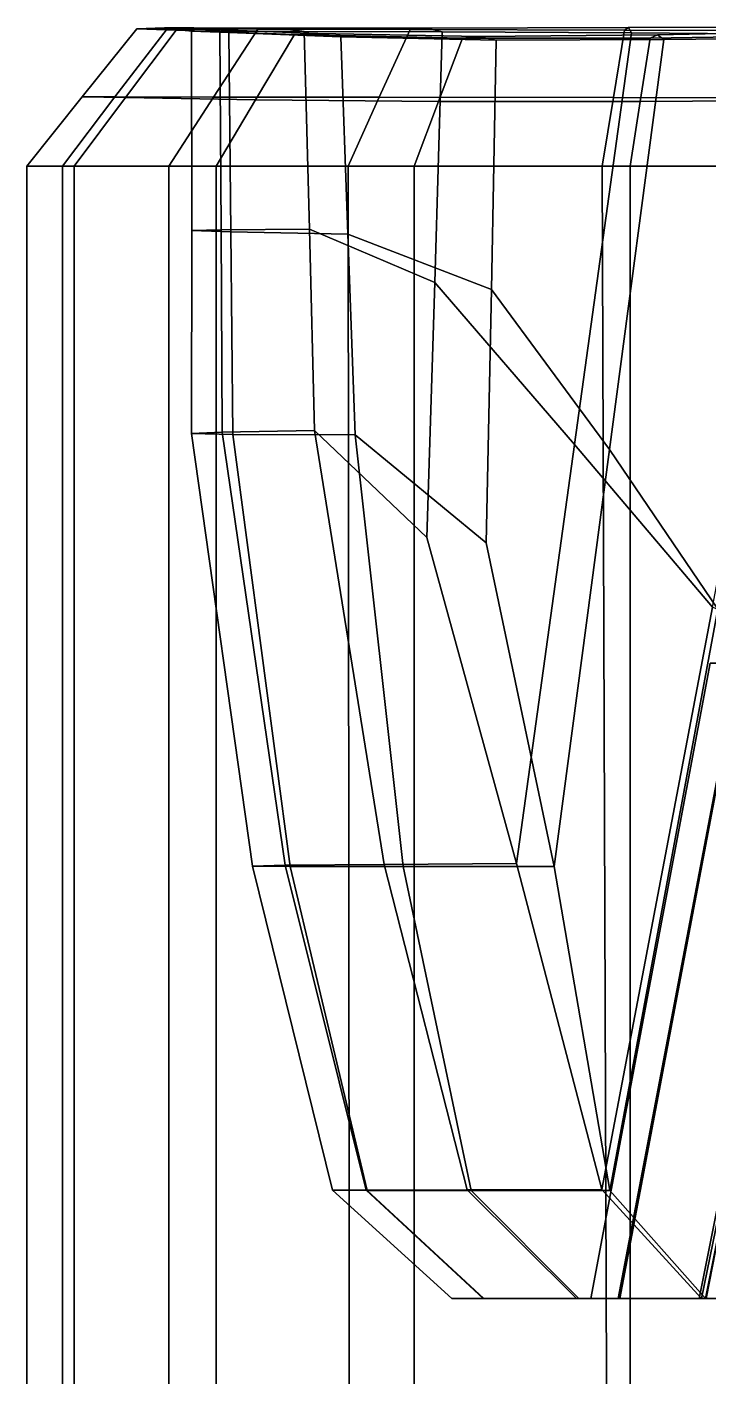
# Model space of a CAD drawing. Extents: x -0.97 to 0.97, y -3.2 to 2.94.
# Drawn here: x -0.864 to -0.556, y -1.914 to -1.304 of the extents above; entities that cross this region are included whole.
import ezdxf

# ---------------------------------------------------------------- set-up
doc = ezdxf.new("R2010")
doc.units = 0

msp = doc.modelspace()

# ---------------------------------------------------------------- linework, layer by layer
for points in [[(-0.83925, -1.33543, 0.55046), (-0.81965, -1.33575, 0.71457), (-0.7967, -1.3053, 0.70905), (-0.81454, -1.30466, 0.55046)], [(-0.83925, -1.33543, 0.55046), (-0.81454, -1.30466, 0.55046), (-0.80084, -1.30469, 0.36663), (-0.82439, -1.33545, 0.36091)], [(-0.77981, -1.3355, 0.12219), (-0.82439, -1.33545, 0.36091), (-0.80084, -1.30469, 0.36663), (-0.75975, -1.3048, 0.13577)], [(-0.76085, -1.33672, 0.87695), (-0.74319, -1.30722, 0.86419), (-0.7967, -1.3053, 0.70905), (-0.81965, -1.33575, 0.71457)], [(-0.80196, -1.30414, 0.55046), (-0.78876, -1.30417, 0.36968), (-0.80084, -1.30469, 0.36663), (-0.81454, -1.30466, 0.55046)], [(-0.80196, -1.30414, 0.55046), (-0.81454, -1.30466, 0.55046), (-0.7967, -1.3053, 0.70905), (-0.78463, -1.30478, 0.706)], [(-0.80196, -1.30414, 0.55046), (-0.78463, -1.30478, 0.706), (-0.77293, -1.30631, 0.70304), (-0.78979, -1.30567, 0.55049)], [(-0.80196, -1.30414, 0.55046), (-0.78979, -1.30567, 0.55049), (-0.77706, -1.3057, 0.37269), (-0.78876, -1.30417, 0.36968)], [(-0.74918, -1.30428, 0.14323), (-0.75975, -1.3048, 0.13577), (-0.80084, -1.30469, 0.36663), (-0.78876, -1.30417, 0.36968)], [(-0.73265, -1.30672, 0.85674), (-0.78463, -1.30478, 0.706), (-0.7967, -1.3053, 0.70905), (-0.74319, -1.30722, 0.86419)], [(-0.74918, -1.30428, 0.14323), (-0.78876, -1.30417, 0.36968), (-0.77706, -1.3057, 0.37269), (-0.7389, -1.3058, 0.15053)], [(-0.73265, -1.30672, 0.85674), (-0.72236, -1.30823, 0.84947), (-0.77293, -1.30631, 0.70304), (-0.78463, -1.30478, 0.706)], [(-0.77981, -1.3355, 0.12219), (-0.75975, -1.3048, 0.13577), (-0.69095, -1.30499, -0.06442), (-0.7049, -1.3356, -0.08616)], [(-0.74918, -1.30428, 0.14323), (-0.68355, -1.3043, -0.0522), (-0.69095, -1.30499, -0.06442), (-0.75975, -1.3048, 0.13577)], [(-0.74918, -1.30428, 0.14323), (-0.7389, -1.3058, 0.15053), (-0.67645, -1.30604, -0.04026), (-0.68355, -1.3043, -0.0522)], [(-0.59907, -1.33573, -0.18461), (-0.7049, -1.3356, -0.08616), (-0.69095, -1.30499, -0.06442), (-0.5941, -1.30524, -0.15624)], [(-0.59222, -1.30404, -0.1399), (-0.5941, -1.30524, -0.15624), (-0.69095, -1.30499, -0.06442), (-0.68355, -1.3043, -0.0522)], [(-0.59222, -1.30404, -0.1399), (-0.68355, -1.3043, -0.0522), (-0.67645, -1.30604, -0.04026), (-0.59087, -1.30651, -0.12392)], [(-0.59907, -1.33573, -0.18461), (-0.5941, -1.30524, -0.15624), (-0.49469, -1.30535, -0.15181), (-0.48876, -1.33579, -0.18191)], [(-0.59222, -1.30404, -0.1399), (-0.49952, -1.30381, -0.13452), (-0.49469, -1.30535, -0.15181), (-0.5941, -1.30524, -0.15624)], [(-0.59222, -1.30404, -0.1399), (-0.59087, -1.30651, -0.12392), (-0.50508, -1.30716, -0.11756), (-0.49952, -1.30381, -0.13452)], [(-0.78965, -1.3959, 0.55232), (-0.77639, -1.3956, 0.37598), (-0.77706, -1.3057, 0.37269), (-0.78979, -1.30567, 0.55049)], [(-0.78965, -1.3959, 0.55232), (-0.78979, -1.30567, 0.55049), (-0.77293, -1.30631, 0.70304), (-0.77197, -1.39642, 0.70297)], [(-0.73646, -1.39524, 0.15442), (-0.7389, -1.3058, 0.15053), (-0.77706, -1.3057, 0.37269), (-0.77639, -1.3956, 0.37598)], [(-0.71906, -1.39746, 0.84743), (-0.77197, -1.39642, 0.70297), (-0.77293, -1.30631, 0.70304), (-0.72236, -1.30823, 0.84947)], [(-0.76085, -1.33672, 0.87695), (-0.67817, -1.33757, 1.01051), (-0.66732, -1.3089, 0.99157), (-0.74319, -1.30722, 0.86419)], [(-0.73265, -1.30672, 0.85674), (-0.74319, -1.30722, 0.86419), (-0.66732, -1.3089, 0.99157), (-0.65962, -1.30817, 0.97961)], [(-0.73646, -1.39524, 0.15442), (-0.67987, -1.41939, -0.03534), (-0.67645, -1.30604, -0.04026), (-0.7389, -1.3058, 0.15053)], [(-0.73265, -1.30672, 0.85674), (-0.65962, -1.30817, 0.97961), (-0.65215, -1.30984, 0.9679), (-0.72236, -1.30823, 0.84947)], [(-0.71906, -1.39746, 0.84743), (-0.72236, -1.30823, 0.84947), (-0.65215, -1.30984, 0.9679), (-0.65426, -1.42246, 0.96421)], [(-0.61666, -1.49266, -0.11632), (-0.59087, -1.30651, -0.12392), (-0.67645, -1.30604, -0.04026), (-0.67987, -1.41939, -0.03534)], [(-0.58695, -1.33753, 1.08816), (-0.58242, -1.30879, 1.06691), (-0.66732, -1.3089, 0.99157), (-0.67817, -1.33757, 1.01051)], [(-0.57914, -1.30735, 1.05153), (-0.65962, -1.30817, 0.97961), (-0.66732, -1.3089, 0.99157), (-0.58242, -1.30879, 1.06691)], [(-0.57914, -1.30735, 1.05153), (-0.57635, -1.30953, 1.03643), (-0.65215, -1.30984, 0.9679), (-0.65962, -1.30817, 0.97961)], [(-0.6009, -1.49491, 1.03181), (-0.65426, -1.42246, 0.96421), (-0.65215, -1.30984, 0.9679), (-0.57635, -1.30953, 1.03643)], [(-0.61666, -1.49266, -0.11632), (-0.55431, -1.56614, -0.10724), (-0.50508, -1.30716, -0.11756), (-0.59087, -1.30651, -0.12392)], [(-0.6009, -1.49491, 1.03181), (-0.57635, -1.30953, 1.03643), (-0.50375, -1.30872, 1.06164), (-0.55183, -1.5671, 1.05723)], [(-0.58695, -1.33753, 1.08816), (-0.49225, -1.3369, 1.11459), (-0.49694, -1.30756, 1.09471), (-0.58242, -1.30879, 1.06691)], [(-0.57914, -1.30735, 1.05153), (-0.58242, -1.30879, 1.06691), (-0.49694, -1.30756, 1.09471), (-0.49998, -1.3057, 1.07805)], [(-0.57914, -1.30735, 1.05153), (-0.49998, -1.3057, 1.07805), (-0.50375, -1.30872, 1.06164), (-0.57635, -1.30953, 1.03643)], [(-0.83925, -1.33543, 0.55046), (-0.82439, -1.33545, 0.36091), (-0.84813, -1.36673, 0.35514), (-0.86417, -1.36673, 0.55046)], [(-0.83925, -1.33543, 0.55046), (-0.86417, -1.36673, 0.55046), (-0.84278, -1.36673, 0.72013), (-0.81965, -1.33575, 0.71457)], [(-0.77981, -1.3355, 0.12219), (-0.80003, -1.36673, 0.10851), (-0.84813, -1.36673, 0.35514), (-0.82439, -1.33545, 0.36091)], [(-0.76085, -1.33672, 0.87695), (-0.81965, -1.33575, 0.71457), (-0.84278, -1.36673, 0.72013), (-0.77863, -1.36673, 0.8898)], [(-0.77981, -1.3355, 0.12219), (-0.7049, -1.3356, -0.08616), (-0.71897, -1.36673, -0.10806), (-0.80003, -1.36673, 0.10851)], [(-0.59907, -1.33573, -0.18461), (-0.60409, -1.36673, -0.21318), (-0.71897, -1.36673, -0.10806), (-0.7049, -1.3356, -0.08616)], [(-0.59907, -1.33573, -0.18461), (-0.48876, -1.33579, -0.18191), (-0.4828, -1.36673, -0.21223), (-0.60409, -1.36673, -0.21318)], [(-0.76085, -1.33672, 0.87695), (-0.77863, -1.36673, 0.8898), (-0.68908, -1.36673, 1.02956), (-0.67817, -1.33757, 1.01051)], [(-0.58695, -1.33753, 1.08816), (-0.67817, -1.33757, 1.01051), (-0.68908, -1.36673, 1.02956), (-0.59151, -1.36673, 1.10951)], [(-0.58695, -1.33753, 1.08816), (-0.59151, -1.36673, 1.10951), (-0.48753, -1.36673, 1.13453), (-0.49225, -1.3369, 1.11459)], [(-0.86417, -2.04184, 0.55046), (-0.84278, -2.04184, 0.72013), (-0.84278, -1.36673, 0.72013), (-0.86417, -1.36673, 0.55046)], [(-0.86417, -2.04184, 0.55046), (-0.86417, -1.36673, 0.55046), (-0.84813, -1.36673, 0.35514), (-0.84813, -2.04184, 0.35514)], [(-0.80003, -2.04184, 0.10851), (-0.84813, -2.04184, 0.35514), (-0.84813, -1.36673, 0.35514), (-0.80003, -1.36673, 0.10851)], [(-0.77863, -2.04184, 0.8898), (-0.77863, -1.36673, 0.8898), (-0.84278, -1.36673, 0.72013), (-0.84278, -2.04184, 0.72013)], [(-0.80003, -2.04184, 0.10851), (-0.80003, -1.36673, 0.10851), (-0.71897, -1.36673, -0.10806), (-0.7184, -2.04184, -0.10852)], [(-0.77863, -2.04184, 0.8898), (-0.68908, -2.04184, 1.02956), (-0.68908, -1.36673, 1.02956), (-0.77863, -1.36673, 0.8898)], [(-0.6018, -2.04184, -0.21502), (-0.7184, -2.04184, -0.10852), (-0.71897, -1.36673, -0.10806), (-0.60409, -1.36673, -0.21318)], [(-0.59151, -2.04184, 1.10951), (-0.59151, -1.36673, 1.10951), (-0.68908, -1.36673, 1.02956), (-0.68908, -2.04184, 1.02956)], [(-0.6018, -2.04184, -0.21502), (-0.60409, -1.36673, -0.21318), (-0.4828, -1.36673, -0.21223), (-0.47692, -2.04184, -0.21589)], [(-0.59151, -2.04184, 1.10951), (-0.48932, -2.03383, 1.1394), (-0.48753, -1.36673, 1.13453), (-0.59151, -1.36673, 1.10951)], [(-0.78965, -1.3959, 0.55232), (-0.78973, -1.48766, 0.55419), (-0.77591, -1.48703, 0.37927), (-0.77639, -1.3956, 0.37598)], [(-0.78965, -1.3959, 0.55232), (-0.77197, -1.39642, 0.70297), (-0.77119, -1.48806, 0.70295), (-0.78973, -1.48766, 0.55419)], [(-0.73646, -1.39524, 0.15442), (-0.77639, -1.3956, 0.37598), (-0.77591, -1.48703, 0.37927), (-0.73415, -1.48619, 0.15826)], [(-0.71906, -1.39746, 0.84743), (-0.71587, -1.48819, 0.84547), (-0.77119, -1.48806, 0.70295), (-0.77197, -1.39642, 0.70297)], [(-0.73646, -1.39524, 0.15442), (-0.73415, -1.48619, 0.15826), (-0.68348, -1.53467, -0.03054), (-0.67987, -1.41939, -0.03534)], [(-0.71906, -1.39746, 0.84743), (-0.65426, -1.42246, 0.96421), (-0.65653, -1.537, 0.96065), (-0.71587, -1.48819, 0.84547)], [(-0.61666, -1.49266, -0.11632), (-0.67987, -1.41939, -0.03534), (-0.68348, -1.53467, -0.03054), (-0.64293, -1.68197, -0.10886)], [(-0.6009, -1.49491, 1.03181), (-0.62592, -1.68344, 1.02738), (-0.65653, -1.537, 0.96065), (-0.65426, -1.42246, 0.96421)], [(-0.76229, -1.68318, 0.55232), (-0.74742, -1.68286, 0.36919), (-0.77591, -1.48703, 0.37927), (-0.78973, -1.48766, 0.55419)], [(-0.76229, -1.68318, 0.55232), (-0.78973, -1.48766, 0.55419), (-0.77119, -1.48806, 0.70295), (-0.7452, -1.68338, 0.71219)], [(-0.70265, -1.68244, 0.14135), (-0.73415, -1.48619, 0.15826), (-0.77591, -1.48703, 0.37927), (-0.74742, -1.68286, 0.36919)], [(-0.69407, -1.68344, 0.87024), (-0.7452, -1.68338, 0.71219), (-0.77119, -1.48806, 0.70295), (-0.71587, -1.48819, 0.84547)], [(-0.70265, -1.68244, 0.14135), (-0.64293, -1.68197, -0.10886), (-0.68348, -1.53467, -0.03054), (-0.73415, -1.48619, 0.15826)], [(-0.69407, -1.68344, 0.87024), (-0.71587, -1.48819, 0.84547), (-0.65653, -1.537, 0.96065), (-0.62592, -1.68344, 1.02738)], [(-0.61666, -1.49266, -0.11632), (-0.64293, -1.68197, -0.10886), (-0.60428, -1.82952, -0.09702), (-0.55431, -1.56614, -0.10724)], [(-0.6009, -1.49491, 1.03181), (-0.55183, -1.5671, 1.05723), (-0.60067, -1.82988, 1.05303), (-0.62592, -1.68344, 1.02738)], [(-0.50027, -1.59094, -0.02683), (-0.55431, -1.56614, -0.10724), (-0.60428, -1.82952, -0.09702), (-0.55933, -1.8787, -0.01538)], [(-0.49989, -1.59136, 1.04744), (-0.55742, -1.8787, 1.04497), (-0.60067, -1.82988, 1.05303), (-0.55183, -1.5671, 1.05723)], [(-0.55541, -1.59142, 0.55047), (-0.54224, -1.59142, 0.37789), (-0.597, -1.8787, 0.37946), (-0.60925, -1.8787, 0.55046)], [(-0.55541, -1.59142, 0.55047), (-0.60925, -1.8787, 0.55046), (-0.59624, -1.8787, 0.72399), (-0.54185, -1.59145, 0.7241)], [(-0.50287, -1.59142, 0.22791), (-0.56024, -1.8787, 0.23394), (-0.597, -1.8787, 0.37946), (-0.54224, -1.59142, 0.37789)], [(-0.501, -1.59154, 0.8772), (-0.54185, -1.59145, 0.7241), (-0.59624, -1.8787, 0.72399), (-0.55721, -1.8787, 0.87712)], [(-0.50287, -1.59142, 0.22791), (-0.47598, -1.5913, 0.09488), (-0.5355, -1.8787, 0.10522), (-0.56024, -1.8787, 0.23394)], [(-0.50027, -1.59094, -0.02683), (-0.55933, -1.8787, -0.01538), (-0.5355, -1.8787, 0.10522), (-0.47598, -1.5913, 0.09488)], [(-0.49989, -1.59136, 1.04744), (-0.47348, -1.59155, 0.99118), (-0.53124, -1.8787, 0.99055), (-0.55742, -1.8787, 1.04497)], [(-0.501, -1.59154, 0.8772), (-0.55721, -1.8787, 0.87712), (-0.53124, -1.8787, 0.99055), (-0.47348, -1.59155, 0.99118)], [(-0.76229, -1.68318, 0.55232), (-0.72601, -1.82982, 0.55093), (-0.71081, -1.82974, 0.36418), (-0.74742, -1.68286, 0.36919)], [(-0.76229, -1.68318, 0.55232), (-0.7452, -1.68338, 0.71219), (-0.71033, -1.82987, 0.71944), (-0.72601, -1.82982, 0.55093)], [(-0.70265, -1.68244, 0.14135), (-0.74742, -1.68286, 0.36919), (-0.71081, -1.82974, 0.36418), (-0.66516, -1.82963, 0.14235)], [(-0.69407, -1.68344, 0.87024), (-0.66333, -1.82988, 0.88658), (-0.71033, -1.82987, 0.71944), (-0.7452, -1.68338, 0.71219)], [(-0.70265, -1.68244, 0.14135), (-0.66516, -1.82963, 0.14235), (-0.60428, -1.82952, -0.09702), (-0.64293, -1.68197, -0.10886)], [(-0.69407, -1.68344, 0.87024), (-0.62592, -1.68344, 1.02738), (-0.60067, -1.82988, 1.05303), (-0.66333, -1.82988, 0.88658)], [(-0.67205, -1.8787, 0.55046), (-0.65796, -1.8787, 0.36929), (-0.71081, -1.82974, 0.36418), (-0.72601, -1.82982, 0.55093)], [(-0.67205, -1.8787, 0.55046), (-0.72601, -1.82982, 0.55093), (-0.71033, -1.82987, 0.71944), (-0.65772, -1.8787, 0.72271)], [(-0.61569, -1.8787, 0.17919), (-0.66516, -1.82963, 0.14235), (-0.71081, -1.82974, 0.36418), (-0.65796, -1.8787, 0.36929)], [(-0.61473, -1.8787, 0.88607), (-0.65772, -1.8787, 0.72271), (-0.71033, -1.82987, 0.71944), (-0.66333, -1.82988, 0.88658)], [(-0.61569, -1.8787, 0.17919), (-0.55933, -1.8787, -0.01538), (-0.60428, -1.82952, -0.09702), (-0.66516, -1.82963, 0.14235)], [(-0.61473, -1.8787, 0.88607), (-0.66333, -1.82988, 0.88658), (-0.60067, -1.82988, 1.05303), (-0.55742, -1.8787, 1.04497)], [(-0.67205, -1.8787, 0.55046), (-0.65772, -1.8787, 0.72271), (-0.59624, -1.8787, 0.72399), (-0.60925, -1.8787, 0.55046)], [(-0.67205, -1.8787, 0.55046), (-0.60925, -1.8787, 0.55046), (-0.597, -1.8787, 0.37946), (-0.65796, -1.8787, 0.36929)], [(-0.61569, -1.8787, 0.17919), (-0.65796, -1.8787, 0.36929), (-0.597, -1.8787, 0.37946), (-0.56024, -1.8787, 0.23394)], [(-0.61473, -1.8787, 0.88607), (-0.55721, -1.8787, 0.87712), (-0.59624, -1.8787, 0.72399), (-0.65772, -1.8787, 0.72271)], [(-0.61569, -1.8787, 0.17919), (-0.56024, -1.8787, 0.23394), (-0.5355, -1.8787, 0.10522), (-0.55933, -1.8787, -0.01538)], [(-0.61473, -1.8787, 0.88607), (-0.55742, -1.8787, 1.04497), (-0.53124, -1.8787, 0.99055), (-0.55721, -1.8787, 0.87712)]]:
    msp.add_3dface(points)

doc.saveas('drawing.dxf')
